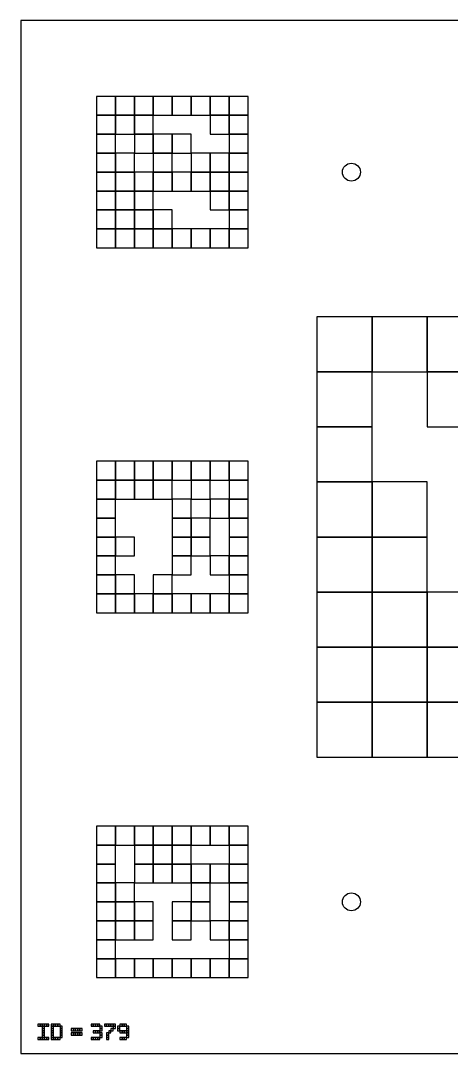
# Model space of a CAD drawing. Extents: x 0 to 1260, y 0 to 1580.
# Drawn here: x 960 to 1085, y 640 to 940 of the extents above; entities that cross this region are included whole.
import ezdxf

# ---------------------------------------------------------------- set-up
doc = ezdxf.new("R2010")
doc.units = 0
for name, color, linetype in [('BLACK_POCKET', 7, 'CONTINUOUS'), ('BOARD_TEXT', 7, 'CONTINUOUS'), ('CUT', 7, 'CONTINUOUS'), ('MOUNT_HOLE', 6, 'CONTINUOUS')]:
    doc.layers.add(name, color=color, linetype=linetype)

msp = doc.modelspace()

# ---------------------------------------------------------------- linework, layer by layer
at = {"layer": 'BLACK_POCKET'}
for p, q in [((987.5, 918), (982, 918)), ((982, 918), (982, 912.5)), ((987.5, 912.5), (987.5, 918)), ((993, 918), (987.5, 918)), ((987.5, 918), (987.5, 912.5)), ((993, 912.5), (993, 918)), ((998.5, 918), (993, 918)), ((993, 918), (993, 912.5)), ((998.5, 912.5), (998.5, 918)), ((1004, 918), (998.5, 918)), ((998.5, 918), (998.5, 912.5)), ((1004, 912.5), (1004, 918)), ((1009.5, 918), (1004, 918)), ((1004, 918), (1004, 912.5)), ((1009.5, 912.5), (1009.5, 918)), ((1015, 918), (1009.5, 918)), ((1009.5, 918), (1009.5, 912.5)), ((1015, 912.5), (1015, 918)), ((1020.5, 918), (1015, 918)), ((1015, 918), (1015, 912.5)), ((1020.5, 912.5), (1020.5, 918)), ((1026, 918), (1020.5, 918)), ((1020.5, 918), (1020.5, 912.5)), ((1026, 912.5), (1026, 918)), ((982, 912.5), (987.5, 912.5)), ((987.5, 912.5), (982, 912.5)), ((982, 912.5), (982, 907)), ((987.5, 912.5), (993, 912.5)), ((987.5, 907), (987.5, 912.5)), ((993, 912.5), (987.5, 912.5)), ((987.5, 912.5), (987.5, 907)), ((993, 912.5), (998.5, 912.5)), ((993, 907), (993, 912.5)), ((998.5, 912.5), (993, 912.5)), ((993, 912.5), (993, 907)), ((998.5, 912.5), (1004, 912.5)), ((998.5, 907), (998.5, 912.5)), ((1004, 912.5), (1009.5, 912.5)), ((1009.5, 912.5), (1015, 912.5)), ((1015, 912.5), (1020.5, 912.5)), ((1020.5, 912.5), (1015, 912.5)), ((1015, 912.5), (1015, 907)), ((1020.5, 912.5), (1026, 912.5)), ((1020.5, 907), (1020.5, 912.5)), ((1026, 912.5), (1020.5, 912.5)), ((1020.5, 912.5), (1020.5, 907)), ((1026, 907), (1026, 912.5)), ((982, 907), (987.5, 907)), ((987.5, 907), (982, 907)), ((982, 907), (982, 901.5)), ((987.5, 907), (993, 907)), ((987.5, 901.5), (987.5, 907)), ((993, 907), (998.5, 907)), ((998.5, 907), (993, 907)), ((993, 907), (993, 901.5)), ((998.5, 901.5), (998.5, 907)), ((1004, 907), (998.5, 907)), ((998.5, 907), (998.5, 901.5)), ((1004, 901.5), (1004, 907)), ((1009.5, 907), (1004, 907)), ((1004, 907), (1004, 901.5)), ((1009.5, 901.5), (1009.5, 907)), ((1015, 907), (1020.5, 907)), ((1020.5, 907), (1026, 907)), ((1026, 907), (1020.5, 907)), ((1020.5, 907), (1020.5, 901.5)), ((1026, 901.5), (1026, 907)), ((982, 901.5), (987.5, 901.5)), ((987.5, 901.5), (982, 901.5)), ((982, 901.5), (982, 896)), ((987.5, 896), (987.5, 901.5)), ((993, 901.5), (987.5, 901.5)), ((987.5, 901.5), (987.5, 896)), ((993, 901.5), (998.5, 901.5)), ((993, 896), (993, 901.5)), ((998.5, 901.5), (1004, 901.5)), ((1004, 901.5), (998.5, 901.5)), ((998.5, 901.5), (998.5, 896)), ((1004, 901.5), (1009.5, 901.5)), ((1004, 896), (1004, 901.5)), ((1015, 901.5), (1009.5, 901.5)), ((1009.5, 901.5), (1009.5, 896)), ((1015, 896), (1015, 901.5)), ((1020.5, 901.5), (1015, 901.5)), ((1015, 901.5), (1015, 896)), ((1020.5, 901.5), (1026, 901.5)), ((1020.5, 896), (1020.5, 901.5)), ((1026, 901.5), (1020.5, 901.5)), ((1020.5, 901.5), (1020.5, 896)), ((1026, 896), (1026, 901.5)), ((982, 896), (987.5, 896)), ((987.5, 896), (982, 896)), ((982, 896), (982, 890.5)), ((987.5, 896), (993, 896)), ((987.5, 890.5), (987.5, 896)), ((993, 896), (987.5, 896)), ((987.5, 896), (987.5, 890.5)), ((993, 890.5), (993, 896)), ((998.5, 896), (993, 896)), ((993, 896), (993, 890.5)), ((998.5, 896), (1004, 896)), ((998.5, 890.5), (998.5, 896)), ((1004, 896), (998.5, 896)), ((998.5, 896), (998.5, 890.5)), ((1004, 890.5), (1004, 896)), ((1009.5, 896), (1004, 896)), ((1004, 896), (1004, 890.5)), ((1009.5, 896), (1015, 896)), ((1009.5, 890.5), (1009.5, 896)), ((1015, 896), (1009.5, 896)), ((1009.5, 896), (1009.5, 890.5)), ((1015, 896), (1020.5, 896)), ((1015, 890.5), (1015, 896)), ((1020.5, 896), (1015, 896)), ((1015, 896), (1015, 890.5)), ((1020.5, 896), (1026, 896)), ((1020.5, 890.5), (1020.5, 896)), ((1026, 896), (1020.5, 896)), ((1020.5, 896), (1020.5, 890.5)), ((1026, 890.5), (1026, 896)), ((982, 890.5), (987.5, 890.5)), ((987.5, 890.5), (982, 890.5)), ((982, 890.5), (982, 885)), ((987.5, 890.5), (993, 890.5)), ((987.5, 885), (987.5, 890.5)), ((993, 890.5), (987.5, 890.5)), ((987.5, 890.5), (987.5, 885)), ((993, 890.5), (998.5, 890.5)), ((993, 885), (993, 890.5)), ((998.5, 890.5), (993, 890.5)), ((993, 890.5), (993, 885)), ((998.5, 890.5), (1004, 890.5)), ((998.5, 885), (998.5, 890.5)), ((1004, 890.5), (1009.5, 890.5)), ((1009.5, 890.5), (1015, 890.5)), ((1015, 890.5), (1020.5, 890.5)), ((1020.5, 890.5), (1015, 890.5)), ((1015, 890.5), (1015, 885)), ((1020.5, 890.5), (1026, 890.5)), ((1020.5, 885), (1020.5, 890.5)), ((1026, 890.5), (1020.5, 890.5)), ((1020.5, 890.5), (1020.5, 885)), ((1026, 885), (1026, 890.5)), ((982, 885), (987.5, 885)), ((987.5, 885), (982, 885)), ((982, 885), (982, 879.5)), ((987.5, 885), (993, 885)), ((987.5, 879.5), (987.5, 885)), ((993, 885), (987.5, 885)), ((987.5, 885), (987.5, 879.5)), ((993, 885), (998.5, 885)), ((993, 879.5), (993, 885)), ((998.5, 885), (993, 885)), ((993, 885), (993, 879.5)), ((998.5, 879.5), (998.5, 885)), ((1004, 885), (998.5, 885)), ((998.5, 885), (998.5, 879.5)), ((1004, 879.5), (1004, 885)), ((1015, 885), (1020.5, 885)), ((1020.5, 885), (1026, 885)), ((1026, 885), (1020.5, 885)), ((1020.5, 885), (1020.5, 879.5)), ((1026, 879.5), (1026, 885)), ((982, 879.5), (987.5, 879.5)), ((987.5, 879.5), (982, 879.5)), ((982, 879.5), (982, 874)), ((987.5, 879.5), (993, 879.5)), ((987.5, 874), (987.5, 879.5)), ((993, 879.5), (987.5, 879.5)), ((987.5, 879.5), (987.5, 874)), ((993, 879.5), (998.5, 879.5)), ((993, 874), (993, 879.5)), ((998.5, 879.5), (993, 879.5)), ((993, 879.5), (993, 874)), ((998.5, 879.5), (1004, 879.5)), ((998.5, 874), (998.5, 879.5)), ((1004, 879.5), (998.5, 879.5)), ((998.5, 879.5), (998.5, 874)), ((1004, 874), (1004, 879.5)), ((1009.5, 879.5), (1004, 879.5)), ((1004, 879.5), (1004, 874)), ((1009.5, 874), (1009.5, 879.5)), ((1015, 879.5), (1009.5, 879.5)), ((1009.5, 879.5), (1009.5, 874)), ((1015, 874), (1015, 879.5)), ((1020.5, 879.5), (1015, 879.5)), ((1015, 879.5), (1015, 874)), ((1020.5, 879.5), (1026, 879.5)), ((1020.5, 874), (1020.5, 879.5)), ((1026, 879.5), (1020.5, 879.5)), ((1020.5, 879.5), (1020.5, 874)), ((1026, 874), (1026, 879.5)), ((982, 874), (987.5, 874)), ((987.5, 874), (993, 874)), ((993, 874), (998.5, 874)), ((998.5, 874), (1004, 874)), ((1004, 874), (1009.5, 874)), ((1009.5, 874), (1015, 874)), ((1015, 874), (1020.5, 874)), ((1020.5, 874), (1026, 874)), ((1062, 854), (1046, 854)), ((1046, 854), (1046, 838)), ((1062, 838), (1062, 854)), ((1078, 854), (1062, 854)), ((1062, 854), (1062, 838)), ((1078, 838), (1078, 854)), ((1094, 854), (1078, 854)), ((1078, 854), (1078, 838)), ((1046, 838), (1062, 838)), ((1062, 838), (1046, 838)), ((1046, 838), (1046, 822)), ((1062, 838), (1078, 838)), ((1062, 822), (1062, 838)), ((1078, 838), (1094, 838)), ((1094, 838), (1078, 838)), ((1078, 838), (1078, 822)), ((1046, 822), (1062, 822)), ((1062, 822), (1046, 822)), ((1046, 822), (1046, 806)), ((1062, 806), (1062, 822)), ((1078, 822), (1094, 822)), ((987.5, 812), (982, 812)), ((982, 812), (982, 806.5)), ((987.5, 806.5), (987.5, 812)), ((993, 812), (987.5, 812)), ((987.5, 812), (987.5, 806.5)), ((993, 806.5), (993, 812)), ((998.5, 812), (993, 812)), ((993, 812), (993, 806.5)), ((998.5, 806.5), (998.5, 812)), ((1004, 812), (998.5, 812)), ((998.5, 812), (998.5, 806.5)), ((1004, 806.5), (1004, 812)), ((1009.5, 812), (1004, 812)), ((1004, 812), (1004, 806.5)), ((1009.5, 806.5), (1009.5, 812)), ((1015, 812), (1009.5, 812)), ((1009.5, 812), (1009.5, 806.5)), ((1015, 806.5), (1015, 812)), ((1020.5, 812), (1015, 812)), ((1015, 812), (1015, 806.5)), ((1020.5, 806.5), (1020.5, 812)), ((1026, 812), (1020.5, 812)), ((1020.5, 812), (1020.5, 806.5)), ((1026, 806.5), (1026, 812)), ((982, 806.5), (987.5, 806.5)), ((987.5, 806.5), (982, 806.5)), ((982, 806.5), (982, 801)), ((987.5, 806.5), (993, 806.5)), ((987.5, 801), (987.5, 806.5)), ((993, 806.5), (987.5, 806.5)), ((987.5, 806.5), (987.5, 801)), ((993, 806.5), (998.5, 806.5)), ((993, 801), (993, 806.5)), ((998.5, 806.5), (993, 806.5)), ((993, 806.5), (993, 801)), ((998.5, 806.5), (1004, 806.5)), ((998.5, 801), (998.5, 806.5)), ((1004, 806.5), (998.5, 806.5)), ((998.5, 806.5), (998.5, 801)), ((1004, 806.5), (1009.5, 806.5)), ((1004, 801), (1004, 806.5)), ((1009.5, 806.5), (1015, 806.5)), ((1015, 806.5), (1009.5, 806.5)), ((1009.5, 806.5), (1009.5, 801)), ((1015, 806.5), (1020.5, 806.5)), ((1015, 801), (1015, 806.5)), ((1020.5, 806.5), (1026, 806.5)), ((1026, 806.5), (1020.5, 806.5)), ((1020.5, 806.5), (1020.5, 801)), ((1026, 801), (1026, 806.5)), ((1046, 806), (1062, 806)), ((1062, 806), (1046, 806)), ((1046, 806), (1046, 790)), ((1062, 790), (1062, 806)), ((1078, 806), (1062, 806)), ((1062, 806), (1062, 790)), ((1078, 790), (1078, 806)), ((982, 801), (987.5, 801)), ((987.5, 801), (982, 801)), ((982, 801), (982, 795.5)), ((987.5, 801), (993, 801)), ((987.5, 795.5), (987.5, 801)), ((993, 801), (998.5, 801)), ((998.5, 801), (1004, 801)), ((1009.5, 801), (1004, 801)), ((1004, 801), (1004, 795.5)), ((1009.5, 801), (1015, 801)), ((1009.5, 795.5), (1009.5, 801)), ((1020.5, 801), (1015, 801)), ((1015, 801), (1015, 795.5)), ((1020.5, 801), (1026, 801)), ((1020.5, 795.5), (1020.5, 801)), ((1026, 801), (1020.5, 801)), ((1020.5, 801), (1020.5, 795.5)), ((1026, 795.5), (1026, 801)), ((982, 795.5), (987.5, 795.5)), ((987.5, 795.5), (982, 795.5)), ((982, 795.5), (982, 790)), ((987.5, 790), (987.5, 795.5)), ((1004, 795.5), (1009.5, 795.5)), ((1009.5, 795.5), (1004, 795.5)), ((1004, 795.5), (1004, 790)), ((1009.5, 790), (1009.5, 795.5)), ((1015, 795.5), (1009.5, 795.5)), ((1009.5, 795.5), (1009.5, 790)), ((1015, 795.5), (1020.5, 795.5)), ((1015, 790), (1015, 795.5)), ((1020.5, 795.5), (1026, 795.5)), ((1026, 795.5), (1020.5, 795.5)), ((1020.5, 795.5), (1020.5, 790)), ((1026, 790), (1026, 795.5)), ((982, 790), (987.5, 790)), ((987.5, 790), (982, 790)), ((982, 790), (982, 784.5)), ((987.5, 784.5), (987.5, 790)), ((993, 790), (987.5, 790)), ((987.5, 790), (987.5, 784.5)), ((993, 784.5), (993, 790)), ((1004, 790), (1009.5, 790)), ((1009.5, 790), (1004, 790)), ((1004, 790), (1004, 784.5)), ((1009.5, 790), (1015, 790)), ((1009.5, 784.5), (1009.5, 790)), ((1015, 790), (1009.5, 790)), ((1009.5, 790), (1009.5, 784.5)), ((1015, 784.5), (1015, 790)), ((1020.5, 790), (1026, 790)), ((1026, 790), (1020.5, 790)), ((1020.5, 790), (1020.5, 784.5)), ((1026, 784.5), (1026, 790)), ((1046, 790), (1062, 790)), ((1062, 790), (1046, 790)), ((1046, 790), (1046, 774)), ((1062, 790), (1078, 790)), ((1062, 774), (1062, 790)), ((1078, 790), (1062, 790)), ((1062, 790), (1062, 774)), ((1078, 774), (1078, 790)), ((982, 784.5), (987.5, 784.5)), ((987.5, 784.5), (982, 784.5)), ((982, 784.5), (982, 779)), ((987.5, 784.5), (993, 784.5)), ((987.5, 779), (987.5, 784.5)), ((1004, 784.5), (1009.5, 784.5)), ((1009.5, 784.5), (1004, 784.5)), ((1004, 784.5), (1004, 779)), ((1009.5, 784.5), (1015, 784.5)), ((1009.5, 779), (1009.5, 784.5)), ((1020.5, 784.5), (1015, 784.5)), ((1015, 784.5), (1015, 779)), ((1020.5, 784.5), (1026, 784.5)), ((1020.5, 779), (1020.5, 784.5)), ((1026, 784.5), (1020.5, 784.5)), ((1020.5, 784.5), (1020.5, 779)), ((1026, 779), (1026, 784.5)), ((982, 779), (987.5, 779)), ((987.5, 779), (982, 779)), ((982, 779), (982, 773.5)), ((987.5, 773.5), (987.5, 779)), ((993, 779), (987.5, 779)), ((987.5, 779), (987.5, 773.5)), ((993, 773.5), (993, 779)), ((1004, 779), (998.5, 779)), ((998.5, 779), (998.5, 773.5)), ((1004, 779), (1009.5, 779)), ((1004, 773.5), (1004, 779)), ((1015, 779), (1020.5, 779)), ((1020.5, 779), (1026, 779)), ((1026, 779), (1020.5, 779)), ((1020.5, 779), (1020.5, 773.5)), ((1026, 773.5), (1026, 779)), ((1046, 774), (1062, 774)), ((1062, 774), (1046, 774)), ((1046, 774), (1046, 758)), ((1062, 774), (1078, 774)), ((1062, 758), (1062, 774)), ((1078, 774), (1062, 774)), ((1062, 774), (1062, 758)), ((1078, 758), (1078, 774)), ((1094, 774), (1078, 774)), ((1078, 774), (1078, 758)), ((982, 773.5), (987.5, 773.5)), ((987.5, 773.5), (982, 773.5)), ((982, 773.5), (982, 768)), ((987.5, 773.5), (993, 773.5)), ((987.5, 768), (987.5, 773.5)), ((993, 773.5), (987.5, 773.5)), ((987.5, 773.5), (987.5, 768)), ((993, 768), (993, 773.5)), ((998.5, 773.5), (993, 773.5)), ((993, 773.5), (993, 768)), ((998.5, 773.5), (1004, 773.5)), ((998.5, 768), (998.5, 773.5)), ((1004, 773.5), (998.5, 773.5)), ((998.5, 773.5), (998.5, 768)), ((1004, 768), (1004, 773.5)), ((1009.5, 773.5), (1004, 773.5)), ((1004, 773.5), (1004, 768)), ((1009.5, 768), (1009.5, 773.5)), ((1015, 773.5), (1009.5, 773.5)), ((1009.5, 773.5), (1009.5, 768)), ((1015, 768), (1015, 773.5)), ((1020.5, 773.5), (1015, 773.5)), ((1015, 773.5), (1015, 768)), ((1020.5, 773.5), (1026, 773.5)), ((1020.5, 768), (1020.5, 773.5)), ((1026, 773.5), (1020.5, 773.5)), ((1020.5, 773.5), (1020.5, 768)), ((1026, 768), (1026, 773.5)), ((982, 768), (987.5, 768)), ((987.5, 768), (993, 768)), ((993, 768), (998.5, 768)), ((998.5, 768), (1004, 768)), ((1004, 768), (1009.5, 768)), ((1009.5, 768), (1015, 768)), ((1015, 768), (1020.5, 768)), ((1020.5, 768), (1026, 768)), ((1046, 758), (1062, 758)), ((1062, 758), (1046, 758)), ((1046, 758), (1046, 742)), ((1062, 758), (1078, 758)), ((1062, 742), (1062, 758)), ((1078, 758), (1062, 758)), ((1062, 758), (1062, 742)), ((1078, 758), (1094, 758)), ((1078, 742), (1078, 758)), ((1094, 758), (1078, 758)), ((1078, 758), (1078, 742)), ((1046, 742), (1062, 742)), ((1062, 742), (1046, 742)), ((1046, 742), (1046, 726)), ((1062, 742), (1078, 742)), ((1062, 726), (1062, 742)), ((1078, 742), (1062, 742)), ((1062, 742), (1062, 726)), ((1078, 742), (1094, 742)), ((1078, 726), (1078, 742)), ((1094, 742), (1078, 742)), ((1078, 742), (1078, 726)), ((1046, 726), (1062, 726)), ((1062, 726), (1078, 726)), ((1078, 726), (1094, 726)), ((987.5, 706), (982, 706)), ((982, 706), (982, 700.5)), ((987.5, 700.5), (987.5, 706)), ((993, 706), (987.5, 706)), ((987.5, 706), (987.5, 700.5)), ((993, 700.5), (993, 706)), ((998.5, 706), (993, 706)), ((993, 706), (993, 700.5)), ((998.5, 700.5), (998.5, 706)), ((1004, 706), (998.5, 706)), ((998.5, 706), (998.5, 700.5)), ((1004, 700.5), (1004, 706)), ((1009.5, 706), (1004, 706)), ((1004, 706), (1004, 700.5)), ((1009.5, 700.5), (1009.5, 706)), ((1015, 706), (1009.5, 706)), ((1009.5, 706), (1009.5, 700.5)), ((1015, 700.5), (1015, 706)), ((1020.5, 706), (1015, 706)), ((1015, 706), (1015, 700.5)), ((1020.5, 700.5), (1020.5, 706)), ((1026, 706), (1020.5, 706)), ((1020.5, 706), (1020.5, 700.5)), ((1026, 700.5), (1026, 706)), ((982, 700.5), (987.5, 700.5)), ((987.5, 700.5), (982, 700.5)), ((982, 700.5), (982, 695)), ((987.5, 700.5), (993, 700.5)), ((987.5, 695), (987.5, 700.5)), ((993, 700.5), (998.5, 700.5)), ((998.5, 700.5), (993, 700.5)), ((993, 700.5), (993, 695)), ((998.5, 700.5), (1004, 700.5)), ((998.5, 695), (998.5, 700.5)), ((1004, 700.5), (998.5, 700.5)), ((998.5, 700.5), (998.5, 695)), ((1004, 700.5), (1009.5, 700.5)), ((1004, 695), (1004, 700.5)), ((1009.5, 700.5), (1004, 700.5)), ((1004, 700.5), (1004, 695)), ((1009.5, 700.5), (1015, 700.5)), ((1009.5, 695), (1009.5, 700.5)), ((1015, 700.5), (1020.5, 700.5)), ((1020.5, 700.5), (1026, 700.5)), ((1026, 700.5), (1020.5, 700.5)), ((1020.5, 700.5), (1020.5, 695)), ((1026, 695), (1026, 700.5)), ((982, 695), (987.5, 695)), ((987.5, 695), (982, 695)), ((982, 695), (982, 689.5)), ((987.5, 689.5), (987.5, 695)), ((993, 695), (998.5, 695)), ((998.5, 695), (993, 695)), ((993, 695), (993, 689.5)), ((998.5, 695), (1004, 695)), ((998.5, 689.5), (998.5, 695)), ((1004, 695), (998.5, 695)), ((998.5, 695), (998.5, 689.5)), ((1004, 695), (1009.5, 695)), ((1004, 689.5), (1004, 695)), ((1009.5, 695), (1004, 695)), ((1004, 695), (1004, 689.5)), ((1009.5, 689.5), (1009.5, 695)), ((1015, 695), (1009.5, 695)), ((1009.5, 695), (1009.5, 689.5)), ((1015, 689.5), (1015, 695)), ((1020.5, 695), (1015, 695)), ((1015, 695), (1015, 689.5)), ((1020.5, 695), (1026, 695)), ((1020.5, 689.5), (1020.5, 695)), ((1026, 695), (1020.5, 695)), ((1020.5, 695), (1020.5, 689.5)), ((1026, 689.5), (1026, 695)), ((982, 689.5), (987.5, 689.5)), ((987.5, 689.5), (982, 689.5)), ((982, 689.5), (982, 684)), ((987.5, 684), (987.5, 689.5)), ((993, 689.5), (987.5, 689.5)), ((987.5, 689.5), (987.5, 684)), ((993, 689.5), (998.5, 689.5)), ((993, 684), (993, 689.5)), ((998.5, 689.5), (1004, 689.5)), ((1004, 689.5), (1009.5, 689.5)), ((1009.5, 689.5), (1015, 689.5)), ((1015, 689.5), (1009.5, 689.5)), ((1009.5, 689.5), (1009.5, 684)), ((1015, 689.5), (1020.5, 689.5)), ((1015, 684), (1015, 689.5)), ((1020.5, 689.5), (1026, 689.5)), ((1026, 689.5), (1020.5, 689.5)), ((1020.5, 689.5), (1020.5, 684)), ((1026, 684), (1026, 689.5)), ((982, 684), (987.5, 684)), ((987.5, 684), (982, 684)), ((982, 684), (982, 678.5)), ((987.5, 684), (993, 684)), ((987.5, 678.5), (987.5, 684)), ((993, 684), (987.5, 684)), ((987.5, 684), (987.5, 678.5)), ((993, 678.5), (993, 684)), ((998.5, 684), (993, 684)), ((993, 684), (993, 678.5)), ((998.5, 678.5), (998.5, 684)), ((1009.5, 684), (1004, 684)), ((1004, 684), (1004, 678.5)), ((1009.5, 684), (1015, 684)), ((1009.5, 678.5), (1009.5, 684)), ((1015, 684), (1009.5, 684)), ((1009.5, 684), (1009.5, 678.5)), ((1015, 678.5), (1015, 684)), ((1020.5, 684), (1026, 684)), ((1026, 684), (1020.5, 684)), ((1020.5, 684), (1020.5, 678.5)), ((1026, 678.5), (1026, 684)), ((982, 678.5), (987.5, 678.5)), ((987.5, 678.5), (982, 678.5)), ((982, 678.5), (982, 673)), ((987.5, 678.5), (993, 678.5)), ((987.5, 673), (987.5, 678.5)), ((993, 678.5), (987.5, 678.5)), ((987.5, 678.5), (987.5, 673)), ((993, 678.5), (998.5, 678.5)), ((993, 673), (993, 678.5)), ((998.5, 678.5), (993, 678.5)), ((993, 678.5), (993, 673)), ((998.5, 673), (998.5, 678.5)), ((1004, 678.5), (1009.5, 678.5)), ((1009.5, 678.5), (1004, 678.5)), ((1004, 678.5), (1004, 673)), ((1009.5, 678.5), (1015, 678.5)), ((1009.5, 673), (1009.5, 678.5)), ((1020.5, 678.5), (1015, 678.5)), ((1015, 678.5), (1015, 673)), ((1020.5, 678.5), (1026, 678.5)), ((1020.5, 673), (1020.5, 678.5)), ((1026, 678.5), (1020.5, 678.5)), ((1020.5, 678.5), (1020.5, 673)), ((1026, 673), (1026, 678.5)), ((982, 673), (987.5, 673)), ((987.5, 673), (982, 673)), ((982, 673), (982, 667.5)), ((987.5, 673), (993, 673)), ((987.5, 667.5), (987.5, 673)), ((993, 673), (998.5, 673)), ((1004, 673), (1009.5, 673)), ((1015, 673), (1020.5, 673)), ((1020.5, 673), (1026, 673)), ((1026, 673), (1020.5, 673)), ((1020.5, 673), (1020.5, 667.5)), ((1026, 667.5), (1026, 673)), ((982, 667.5), (987.5, 667.5)), ((987.5, 667.5), (982, 667.5)), ((982, 667.5), (982, 662)), ((987.5, 662), (987.5, 667.5)), ((993, 667.5), (987.5, 667.5)), ((987.5, 667.5), (987.5, 662)), ((993, 662), (993, 667.5)), ((998.5, 667.5), (993, 667.5)), ((993, 667.5), (993, 662)), ((998.5, 662), (998.5, 667.5)), ((1004, 667.5), (998.5, 667.5)), ((998.5, 667.5), (998.5, 662)), ((1004, 662), (1004, 667.5)), ((1009.5, 667.5), (1004, 667.5)), ((1004, 667.5), (1004, 662)), ((1009.5, 662), (1009.5, 667.5)), ((1015, 667.5), (1009.5, 667.5)), ((1009.5, 667.5), (1009.5, 662)), ((1015, 662), (1015, 667.5)), ((1020.5, 667.5), (1015, 667.5)), ((1015, 667.5), (1015, 662)), ((1020.5, 667.5), (1026, 667.5)), ((1020.5, 662), (1020.5, 667.5)), ((1026, 667.5), (1020.5, 667.5)), ((1020.5, 667.5), (1020.5, 662)), ((1026, 662), (1026, 667.5)), ((982, 662), (987.5, 662)), ((987.5, 662), (993, 662)), ((993, 662), (998.5, 662)), ((998.5, 662), (1004, 662)), ((1004, 662), (1009.5, 662)), ((1009.5, 662), (1015, 662)), ((1015, 662), (1020.5, 662)), ((1020.5, 662), (1026, 662))]:
    msp.add_line(p, q, dxfattribs=at)
at = {"layer": 'BOARD_TEXT'}
for p, q in [((965.642857, 648.5), (965, 648.5)), ((965, 648.5), (965, 647.857143)), ((965.642857, 647.857143), (965.642857, 648.5)), ((966.285714, 648.5), (965.642857, 648.5)), ((965.642857, 648.5), (965.642857, 647.857143)), ((966.285714, 647.857143), (966.285714, 648.5)), ((966.928571, 648.5), (966.285714, 648.5)), ((966.285714, 648.5), (966.285714, 647.857143)), ((966.928571, 647.857143), (966.928571, 648.5)), ((967.571429, 648.5), (966.928571, 648.5)), ((966.928571, 648.5), (966.928571, 647.857143)), ((967.571429, 647.857143), (967.571429, 648.5)), ((968.214286, 648.5), (967.571429, 648.5)), ((967.571429, 648.5), (967.571429, 647.857143)), ((968.214286, 647.857143), (968.214286, 648.5)), ((969.5, 648.5), (968.857143, 648.5)), ((968.857143, 648.5), (968.857143, 647.857143)), ((969.5, 647.857143), (969.5, 648.5)), ((970.142857, 648.5), (969.5, 648.5)), ((969.5, 648.5), (969.5, 647.857143)), ((970.142857, 647.857143), (970.142857, 648.5)), ((970.785714, 648.5), (970.142857, 648.5)), ((970.142857, 648.5), (970.142857, 647.857143)), ((970.785714, 647.857143), (970.785714, 648.5)), ((971.428571, 648.5), (970.785714, 648.5)), ((970.785714, 648.5), (970.785714, 647.857143)), ((971.428571, 647.857143), (971.428571, 648.5)), ((981.071429, 648.5), (980.428571, 648.5)), ((980.428571, 648.5), (980.428571, 647.857143)), ((981.071429, 647.857143), (981.071429, 648.5)), ((981.714286, 648.5), (981.071429, 648.5)), ((981.071429, 648.5), (981.071429, 647.857143)), ((981.714286, 647.857143), (981.714286, 648.5)), ((982.357143, 648.5), (981.714286, 648.5)), ((981.714286, 648.5), (981.714286, 647.857143)), ((982.357143, 647.857143), (982.357143, 648.5)), ((983, 648.5), (982.357143, 648.5)), ((982.357143, 648.5), (982.357143, 647.857143)), ((983, 647.857143), (983, 648.5)), ((984.928571, 648.5), (984.285714, 648.5)), ((984.285714, 648.5), (984.285714, 647.857143)), ((984.928571, 647.857143), (984.928571, 648.5)), ((985.571429, 648.5), (984.928571, 648.5)), ((984.928571, 648.5), (984.928571, 647.857143)), ((985.571429, 647.857143), (985.571429, 648.5)), ((986.214286, 648.5), (985.571429, 648.5)), ((985.571429, 648.5), (985.571429, 647.857143)), ((986.214286, 647.857143), (986.214286, 648.5)), ((986.857143, 648.5), (986.214286, 648.5)), ((986.214286, 648.5), (986.214286, 647.857143)), ((986.857143, 647.857143), (986.857143, 648.5)), ((987.5, 648.5), (986.857143, 648.5)), ((986.857143, 648.5), (986.857143, 647.857143)), ((987.5, 647.857143), (987.5, 648.5)), ((989.428571, 648.5), (988.785714, 648.5)), ((988.785714, 648.5), (988.785714, 647.857143)), ((989.428571, 647.857143), (989.428571, 648.5)), ((990.071429, 648.5), (989.428571, 648.5)), ((989.428571, 648.5), (989.428571, 647.857143)), ((990.071429, 647.857143), (990.071429, 648.5)), ((990.714286, 648.5), (990.071429, 648.5)), ((990.071429, 648.5), (990.071429, 647.857143)), ((990.714286, 647.857143), (990.714286, 648.5)), ((965, 647.857143), (965.642857, 647.857143)), ((965.642857, 647.857143), (966.285714, 647.857143)), ((966.285714, 647.857143), (966.928571, 647.857143)), ((966.928571, 647.857143), (966.285714, 647.857143)), ((966.285714, 647.857143), (966.285714, 647.214286)), ((966.285714, 647.214286), (966.928571, 647.214286)), ((966.928571, 647.214286), (966.285714, 647.214286)), ((966.285714, 647.214286), (966.285714, 646.571429)), ((966.285714, 646.571429), (966.928571, 646.571429)), ((966.928571, 646.571429), (966.285714, 646.571429)), ((966.285714, 646.571429), (966.285714, 645.928571)), ((966.285714, 645.928571), (966.928571, 645.928571)), ((966.928571, 645.928571), (966.285714, 645.928571)), ((966.285714, 645.928571), (966.285714, 645.285714)), ((966.285714, 645.285714), (966.928571, 645.285714)), ((966.928571, 645.285714), (966.285714, 645.285714)), ((966.285714, 645.285714), (966.285714, 644.642857)), ((966.928571, 647.857143), (967.571429, 647.857143)), ((966.928571, 647.214286), (966.928571, 647.857143)), ((966.928571, 646.571429), (966.928571, 647.214286)), ((966.928571, 645.928571), (966.928571, 646.571429)), ((966.928571, 645.285714), (966.928571, 645.928571)), ((966.928571, 644.642857), (966.928571, 645.285714)), ((967.571429, 647.857143), (968.214286, 647.857143)), ((968.857143, 647.857143), (969.5, 647.857143)), ((969.5, 647.857143), (968.857143, 647.857143)), ((968.857143, 647.857143), (968.857143, 647.214286)), ((968.857143, 647.214286), (969.5, 647.214286)), ((969.5, 647.214286), (968.857143, 647.214286)), ((968.857143, 647.214286), (968.857143, 646.571429)), ((968.857143, 646.571429), (969.5, 646.571429)), ((969.5, 646.571429), (968.857143, 646.571429)), ((968.857143, 646.571429), (968.857143, 645.928571)), ((968.857143, 645.928571), (969.5, 645.928571)), ((969.5, 645.928571), (968.857143, 645.928571)), ((968.857143, 645.928571), (968.857143, 645.285714)), ((968.857143, 645.285714), (969.5, 645.285714)), ((969.5, 645.285714), (968.857143, 645.285714)), ((968.857143, 645.285714), (968.857143, 644.642857)), ((969.5, 647.857143), (970.142857, 647.857143)), ((969.5, 647.214286), (969.5, 647.857143)), ((969.5, 646.571429), (969.5, 647.214286)), ((969.5, 645.928571), (969.5, 646.571429)), ((969.5, 645.285714), (969.5, 645.928571)), ((969.5, 644.642857), (969.5, 645.285714)), ((970.142857, 647.857143), (970.785714, 647.857143)), ((970.785714, 647.857143), (971.428571, 647.857143)), ((972.071429, 647.857143), (971.428571, 647.857143)), ((971.428571, 647.857143), (971.428571, 647.214286)), ((971.428571, 647.214286), (972.071429, 647.214286)), ((972.071429, 647.214286), (971.428571, 647.214286)), ((971.428571, 647.214286), (971.428571, 646.571429)), ((971.428571, 646.571429), (972.071429, 646.571429)), ((972.071429, 646.571429), (971.428571, 646.571429)), ((971.428571, 646.571429), (971.428571, 645.928571)), ((971.428571, 645.928571), (972.071429, 645.928571)), ((972.071429, 645.928571), (971.428571, 645.928571)), ((971.428571, 645.928571), (971.428571, 645.285714)), ((971.428571, 645.285714), (972.071429, 645.285714)), ((972.071429, 645.285714), (971.428571, 645.285714)), ((971.428571, 645.285714), (971.428571, 644.642857)), ((972.071429, 647.214286), (972.071429, 647.857143)), ((972.071429, 646.571429), (972.071429, 647.214286)), ((972.071429, 645.928571), (972.071429, 646.571429)), ((972.071429, 645.285714), (972.071429, 645.928571)), ((972.071429, 644.642857), (972.071429, 645.285714)), ((975.285714, 647.214286), (974.642857, 647.214286)), ((974.642857, 647.214286), (974.642857, 646.571429)), ((974.642857, 646.571429), (975.285714, 646.571429)), ((975.285714, 645.928571), (974.642857, 645.928571)), ((974.642857, 645.928571), (974.642857, 645.285714)), ((974.642857, 645.285714), (975.285714, 645.285714)), ((975.285714, 646.571429), (975.285714, 647.214286)), ((975.928571, 647.214286), (975.285714, 647.214286)), ((975.285714, 647.214286), (975.285714, 646.571429)), ((975.285714, 646.571429), (975.928571, 646.571429)), ((975.285714, 645.285714), (975.285714, 645.928571)), ((975.928571, 645.928571), (975.285714, 645.928571)), ((975.285714, 645.928571), (975.285714, 645.285714)), ((975.285714, 645.285714), (975.928571, 645.285714)), ((975.928571, 646.571429), (975.928571, 647.214286)), ((976.571429, 647.214286), (975.928571, 647.214286)), ((975.928571, 647.214286), (975.928571, 646.571429)), ((975.928571, 646.571429), (976.571429, 646.571429)), ((975.928571, 645.285714), (975.928571, 645.928571)), ((976.571429, 645.928571), (975.928571, 645.928571)), ((975.928571, 645.928571), (975.928571, 645.285714)), ((975.928571, 645.285714), (976.571429, 645.285714)), ((976.571429, 646.571429), (976.571429, 647.214286)), ((977.214286, 647.214286), (976.571429, 647.214286)), ((976.571429, 647.214286), (976.571429, 646.571429)), ((976.571429, 646.571429), (977.214286, 646.571429)), ((976.571429, 645.285714), (976.571429, 645.928571)), ((977.214286, 645.928571), (976.571429, 645.928571)), ((976.571429, 645.928571), (976.571429, 645.285714)), ((976.571429, 645.285714), (977.214286, 645.285714)), ((977.214286, 646.571429), (977.214286, 647.214286)), ((977.857143, 647.214286), (977.214286, 647.214286)), ((977.214286, 647.214286), (977.214286, 646.571429)), ((977.214286, 646.571429), (977.857143, 646.571429)), ((977.214286, 645.285714), (977.214286, 645.928571)), ((977.857143, 645.928571), (977.214286, 645.928571)), ((977.214286, 645.928571), (977.214286, 645.285714)), ((977.214286, 645.285714), (977.857143, 645.285714)), ((977.857143, 646.571429), (977.857143, 647.214286)), ((977.857143, 645.285714), (977.857143, 645.928571)), ((980.428571, 647.857143), (981.071429, 647.857143)), ((981.071429, 647.857143), (981.714286, 647.857143)), ((981.714286, 646.571429), (981.071429, 646.571429)), ((981.071429, 646.571429), (981.071429, 645.928571)), ((981.071429, 645.928571), (981.714286, 645.928571)), ((981.714286, 647.857143), (982.357143, 647.857143)), ((981.714286, 645.928571), (981.714286, 646.571429)), ((982.357143, 646.571429), (981.714286, 646.571429)), ((981.714286, 646.571429), (981.714286, 645.928571)), ((981.714286, 645.928571), (982.357143, 645.928571)), ((982.357143, 647.857143), (983, 647.857143)), ((982.357143, 645.928571), (982.357143, 646.571429)), ((983, 646.571429), (982.357143, 646.571429)), ((982.357143, 646.571429), (982.357143, 645.928571)), ((982.357143, 645.928571), (983, 645.928571)), ((983.642857, 647.857143), (983, 647.857143)), ((983, 647.857143), (983, 647.214286)), ((983, 647.214286), (983.642857, 647.214286)), ((983.642857, 647.214286), (983, 647.214286)), ((983, 647.214286), (983, 646.571429)), ((983, 646.571429), (983.642857, 646.571429)), ((983, 645.928571), (983, 646.571429)), ((983.642857, 645.928571), (983, 645.928571)), ((983, 645.928571), (983, 645.285714)), ((983, 645.285714), (983.642857, 645.285714)), ((983.642857, 645.285714), (983, 645.285714)), ((983, 645.285714), (983, 644.642857)), ((983.642857, 647.214286), (983.642857, 647.857143)), ((983.642857, 646.571429), (983.642857, 647.214286)), ((983.642857, 645.285714), (983.642857, 645.928571)), ((983.642857, 644.642857), (983.642857, 645.285714)), ((984.285714, 647.857143), (984.928571, 647.857143)), ((984.928571, 647.857143), (985.571429, 647.857143)), ((985.571429, 645.928571), (984.928571, 645.928571)), ((984.928571, 645.928571), (984.928571, 645.285714)), ((984.928571, 645.285714), (985.571429, 645.285714)), ((985.571429, 645.285714), (984.928571, 645.285714)), ((984.928571, 645.285714), (984.928571, 644.642857)), ((985.571429, 647.857143), (986.214286, 647.857143)), ((986.214286, 646.571429), (985.571429, 646.571429)), ((985.571429, 646.571429), (985.571429, 645.928571)), ((985.571429, 645.928571), (986.214286, 645.928571)), ((985.571429, 645.285714), (985.571429, 645.928571)), ((985.571429, 644.642857), (985.571429, 645.285714)), ((986.214286, 647.857143), (986.857143, 647.857143)), ((986.857143, 647.214286), (986.214286, 647.214286)), ((986.214286, 647.214286), (986.214286, 646.571429)), ((986.214286, 646.571429), (986.857143, 646.571429)), ((986.214286, 645.928571), (986.214286, 646.571429)), ((986.857143, 647.857143), (987.5, 647.857143)), ((987.5, 647.857143), (986.857143, 647.857143)), ((986.857143, 647.857143), (986.857143, 647.214286)), ((986.857143, 647.214286), (987.5, 647.214286)), ((986.857143, 646.571429), (986.857143, 647.214286)), ((987.5, 647.214286), (987.5, 647.857143)), ((988.785714, 647.857143), (988.142857, 647.857143)), ((988.142857, 647.857143), (988.142857, 647.214286)), ((988.142857, 647.214286), (988.785714, 647.214286)), ((988.785714, 647.214286), (988.142857, 647.214286)), ((988.142857, 647.214286), (988.142857, 646.571429)), ((988.142857, 646.571429), (988.785714, 646.571429)), ((988.785714, 647.857143), (989.428571, 647.857143)), ((988.785714, 647.214286), (988.785714, 647.857143)), ((988.785714, 646.571429), (988.785714, 647.214286)), ((989.428571, 646.571429), (988.785714, 646.571429)), ((988.785714, 646.571429), (988.785714, 645.928571)), ((988.785714, 645.928571), (989.428571, 645.928571)), ((989.428571, 647.857143), (990.071429, 647.857143)), ((989.428571, 645.928571), (989.428571, 646.571429)), ((990.071429, 646.571429), (989.428571, 646.571429)), ((989.428571, 646.571429), (989.428571, 645.928571)), ((989.428571, 645.928571), (990.071429, 645.928571)), ((990.071429, 647.857143), (990.714286, 647.857143)), ((990.071429, 645.928571), (990.071429, 646.571429)), ((990.714286, 646.571429), (990.071429, 646.571429)), ((990.071429, 646.571429), (990.071429, 645.928571)), ((990.071429, 645.928571), (990.714286, 645.928571)), ((991.357143, 647.857143), (990.714286, 647.857143)), ((990.714286, 647.857143), (990.714286, 647.214286)), ((990.714286, 647.214286), (991.357143, 647.214286)), ((991.357143, 647.214286), (990.714286, 647.214286)), ((990.714286, 647.214286), (990.714286, 646.571429)), ((990.714286, 646.571429), (991.357143, 646.571429)), ((990.714286, 645.928571), (990.714286, 646.571429)), ((991.357143, 646.571429), (990.714286, 646.571429)), ((990.714286, 646.571429), (990.714286, 645.928571)), ((990.714286, 645.928571), (991.357143, 645.928571)), ((991.357143, 645.928571), (990.714286, 645.928571)), ((990.714286, 645.928571), (990.714286, 645.285714)), ((990.714286, 645.285714), (991.357143, 645.285714)), ((991.357143, 645.285714), (990.714286, 645.285714)), ((990.714286, 645.285714), (990.714286, 644.642857)), ((991.357143, 647.214286), (991.357143, 647.857143)), ((991.357143, 646.571429), (991.357143, 647.214286)), ((991.357143, 645.928571), (991.357143, 646.571429)), ((991.357143, 645.285714), (991.357143, 645.928571)), ((991.357143, 644.642857), (991.357143, 645.285714)), ((965.642857, 644.642857), (965, 644.642857)), ((965, 644.642857), (965, 644)), ((965, 644), (965.642857, 644)), ((965.642857, 644), (965.642857, 644.642857)), ((966.285714, 644.642857), (965.642857, 644.642857)), ((965.642857, 644.642857), (965.642857, 644)), ((965.642857, 644), (966.285714, 644)), ((966.285714, 644.642857), (966.928571, 644.642857)), ((966.285714, 644), (966.285714, 644.642857)), ((966.928571, 644.642857), (966.285714, 644.642857)), ((966.285714, 644.642857), (966.285714, 644)), ((966.285714, 644), (966.928571, 644)), ((966.928571, 644), (966.928571, 644.642857)), ((967.571429, 644.642857), (966.928571, 644.642857)), ((966.928571, 644.642857), (966.928571, 644)), ((966.928571, 644), (967.571429, 644)), ((967.571429, 644), (967.571429, 644.642857)), ((968.214286, 644.642857), (967.571429, 644.642857)), ((967.571429, 644.642857), (967.571429, 644)), ((967.571429, 644), (968.214286, 644)), ((968.214286, 644), (968.214286, 644.642857)), ((968.857143, 644.642857), (969.5, 644.642857)), ((969.5, 644.642857), (968.857143, 644.642857)), ((968.857143, 644.642857), (968.857143, 644)), ((968.857143, 644), (969.5, 644)), ((969.5, 644), (969.5, 644.642857)), ((970.142857, 644.642857), (969.5, 644.642857)), ((969.5, 644.642857), (969.5, 644)), ((969.5, 644), (970.142857, 644)), ((970.142857, 644), (970.142857, 644.642857)), ((970.785714, 644.642857), (970.142857, 644.642857)), ((970.142857, 644.642857), (970.142857, 644)), ((970.142857, 644), (970.785714, 644)), ((970.785714, 644), (970.785714, 644.642857)), ((971.428571, 644.642857), (970.785714, 644.642857)), ((970.785714, 644.642857), (970.785714, 644)), ((970.785714, 644), (971.428571, 644)), ((971.428571, 644.642857), (972.071429, 644.642857)), ((971.428571, 644), (971.428571, 644.642857)), ((981.071429, 644.642857), (980.428571, 644.642857)), ((980.428571, 644.642857), (980.428571, 644)), ((980.428571, 644), (981.071429, 644)), ((981.071429, 644), (981.071429, 644.642857)), ((981.714286, 644.642857), (981.071429, 644.642857)), ((981.071429, 644.642857), (981.071429, 644)), ((981.071429, 644), (981.714286, 644)), ((981.714286, 644), (981.714286, 644.642857)), ((982.357143, 644.642857), (981.714286, 644.642857)), ((981.714286, 644.642857), (981.714286, 644)), ((981.714286, 644), (982.357143, 644)), ((982.357143, 644), (982.357143, 644.642857)), ((983, 644.642857), (982.357143, 644.642857)), ((982.357143, 644.642857), (982.357143, 644)), ((982.357143, 644), (983, 644)), ((983, 644.642857), (983.642857, 644.642857)), ((983, 644), (983, 644.642857)), ((984.928571, 644.642857), (985.571429, 644.642857)), ((985.571429, 644.642857), (984.928571, 644.642857)), ((984.928571, 644.642857), (984.928571, 644)), ((984.928571, 644), (985.571429, 644)), ((985.571429, 644), (985.571429, 644.642857)), ((989.428571, 644.642857), (988.785714, 644.642857)), ((988.785714, 644.642857), (988.785714, 644)), ((988.785714, 644), (989.428571, 644)), ((989.428571, 644), (989.428571, 644.642857)), ((990.071429, 644.642857), (989.428571, 644.642857)), ((989.428571, 644.642857), (989.428571, 644)), ((989.428571, 644), (990.071429, 644)), ((990.071429, 644), (990.071429, 644.642857)), ((990.714286, 644.642857), (990.071429, 644.642857)), ((990.071429, 644.642857), (990.071429, 644)), ((990.071429, 644), (990.714286, 644)), ((990.714286, 644.642857), (991.357143, 644.642857)), ((990.714286, 644), (990.714286, 644.642857))]:
    msp.add_line(p, q, dxfattribs=at)
at = {"layer": 'CUT'}
for p, q in [((1260, 940), (960, 940)), ((960, 940), (960, 640)), ((960, 640), (1260, 640))]:
    msp.add_line(p, q, dxfattribs=at)
at = {"layer": 'MOUNT_HOLE'}
for centre in [(1056, 896), (1056, 684)]:
    msp.add_circle(centre, 2.6, dxfattribs=at)

doc.saveas('drawing.dxf')
